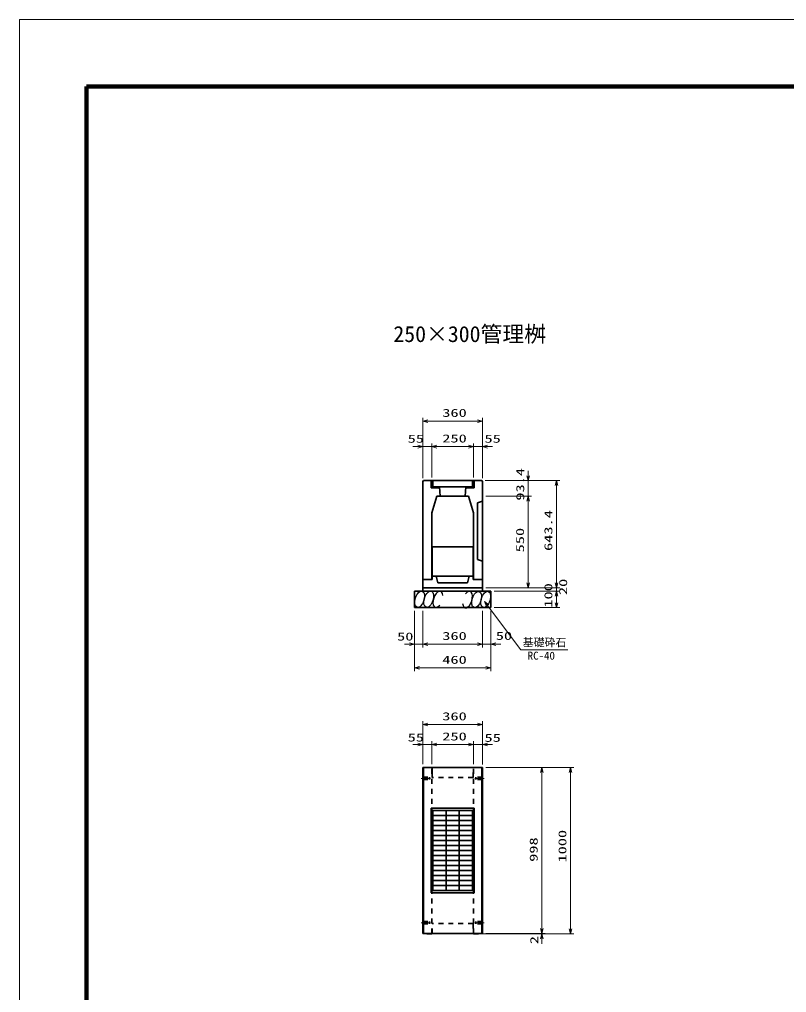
# Model space of a CAD drawing. Units: millimetres on the paper. Extents: x 0 to 841, y 0 to 594.
# Drawn here: x 0 to 230.5, y 301.5 to 594 of the extents above; entities that cross this region are included whole.
import ezdxf
from ezdxf.enums import TextEntityAlignment as Align

# ---------------------------------------------------------------- set-up
doc = ezdxf.new("R2010")
doc.units = ezdxf.units.MM
doc.linetypes.add('USER2', pattern=[18.5, 12, -1.5, 3.5, -1.5])
doc.linetypes.add('USER3', pattern=[3, 1.5, -1.5])
for name, color, linetype, lineweight in [('D-BMK（構造物基準線）', 2, 'USER2', 18), ('D-STR-DIM（寸法）', 7, 'Continuous', 13), ('D-STR-HTXT(基礎砕石-旗)', 7, 'Continuous', 13), ('D-STR-STRF(グリ)', 7, 'Continuous', 25), ('D-STR（構造物）', 1, 'Continuous', 35), ('D-TTL-LINE（区切線）', 7, 'Continuous', 18), ('D-TTL（外枠）', 2, 'Continuous', 140)]:
    doc.layers.add(name, color=color, linetype=linetype, lineweight=lineweight)
doc.layers.add('D-STR-TXT(文字)', color=7, linetype='Continuous')
doc.styles.add('ＭＳ ゴシック', font='')
doc.styles.get('ＭＳ ゴシック').set_extended_font_data('MS Gothic')

# ---------------------------------------------------------------- blocks, each defined once
blk = doc.blocks.new('_Open30')
at = {"color": 7, "linetype": 'Continuous', "lineweight": 13}
for p, q in [((-1, 0.2679), (0, 0)), ((0, 0), (-1, -0.2679)), ((0, 0), (-1, 0))]:
    blk.add_line(p, q, dxfattribs=at)

msp = doc.modelspace()

# ---------------------------------------------------------------- linework, layer by layer
at = {"layer": 'D-BMK（構造物基準線）'}
for p, q in [((120.695, 365.907), (123.545, 365.907)), ((139.619, 365.907), (136.77, 365.907)), ((120.695, 322.507), (123.545, 322.507)), ((139.619, 322.507), (136.77, 322.507))]:
    msp.add_line(p, q, dxfattribs=at)
at = {"layer": 'D-STR-DIM（寸法）'}
for p, q in [((121.157, 466.088), (121.157, 474.296)), ((139.157, 466.605), (139.157, 474.296)), ((122.657, 473.296), (137.657, 473.296)), ((119.657, 465.605), (118.157, 465.605)), ((121.157, 456.142), (121.157, 466.605)), ((121.157, 465.605), (123.907, 465.605)), ((123.907, 456.337), (123.907, 466.605)), ((123.907, 456.337), (123.907, 466.605)), ((125.407, 465.605), (126.907, 465.605)), ((125.407, 465.605), (134.907, 465.605)), ((134.907, 465.605), (133.407, 465.605)), ((136.407, 456.337), (136.407, 466.605)), ((136.407, 456.337), (136.407, 466.605)), ((136.407, 465.605), (139.157, 465.605)), ((139.157, 456.142), (139.157, 466.605)), ((140.657, 465.605), (142.157, 465.605)), ((152.862, 456.887), (152.862, 458.387)), ((139.907, 455.387), (162.36, 455.387)), ((139.907, 455.387), (153.862, 455.387)), ((152.862, 450.717), (152.862, 455.387)), ((161.36, 424.717), (161.36, 453.887)), ((140.157, 450.717), (153.862, 450.717)), ((140.157, 450.717), (153.862, 450.717)), ((152.862, 424.717), (152.862, 449.217)), ((152.862, 449.217), (152.862, 447.717)), ((161.36, 424.717), (161.36, 426.217)), ((140.157, 423.217), (162.36, 423.217)), ((140.157, 423.217), (153.862, 423.217)), ((140.157, 423.217), (162.36, 423.217)), ((142.657, 422.217), (162.36, 422.217)), ((142.657, 422.217), (162.36, 422.217)), ((161.36, 422.217), (161.36, 423.217)), ((161.36, 418.717), (161.36, 420.717)), ((161.36, 420.717), (161.36, 419.217)), ((118.657, 416.217), (118.657, 405.25)), ((121.157, 416.217), (121.157, 405.25)), ((139.157, 416.217), (139.157, 405.25)), ((141.657, 416.217), (141.657, 405.25)), ((142.657, 417.217), (162.36, 417.217)), ((118.657, 415.217), (118.657, 398.093)), ((121.157, 415.217), (121.157, 405.25)), ((139.157, 415.217), (139.157, 405.25)), ((141.657, 415.217), (141.657, 398.093)), ((117.157, 406.25), (115.657, 406.25)), ((118.657, 406.25), (121.157, 406.25)), ((122.657, 406.25), (124.157, 406.25)), ((122.657, 406.25), (137.657, 406.25)), ((137.657, 406.25), (136.157, 406.25)), ((139.157, 406.25), (141.657, 406.25)), ((143.157, 406.25), (144.657, 406.25)), ((120.157, 399.093), (140.157, 399.093)), ((121.157, 377.054), (121.157, 383.104)), ((122.657, 382.104), (137.657, 382.104)), ((139.157, 377.084), (139.157, 383.104)), ((119.657, 376.054), (118.157, 376.054)), ((121.157, 370.157), (121.157, 377.054)), ((121.157, 376.054), (123.907, 376.054)), ((123.907, 370.209), (123.907, 377.054)), ((123.907, 370.157), (123.907, 377.054)), ((125.407, 376.054), (126.907, 376.054)), ((125.407, 376.054), (134.907, 376.054)), ((134.907, 376.054), (133.407, 376.054)), ((136.407, 370.157), (136.407, 377.054)), ((136.407, 370.194), (136.407, 377.054)), ((136.407, 376.054), (139.157, 376.054)), ((139.157, 370.127), (139.157, 377.054)), ((140.657, 376.054), (142.157, 376.054)), ((140.157, 369.157), (157.946, 369.157)), ((157.946, 369.157), (166.586, 369.157)), ((156.946, 320.757), (156.946, 367.657)), ((165.586, 320.657), (165.586, 367.657)), ((156.946, 320.757), (156.946, 322.257)), ((138.907, 319.157), (157.946, 319.157)), ((140.157, 319.257), (157.946, 319.257)), ((140.157, 319.257), (157.946, 319.257)), ((155.509, 319.157), (166.586, 319.157)), ((156.946, 319.257), (156.946, 319.157)), ((156.946, 317.657), (156.946, 316.157))]:
    msp.add_line(p, q, dxfattribs=at)
at = {"layer": 'D-STR-HTXT(基礎砕石-旗)'}
msp.add_lwpolyline([(164.779, 404.52), (150.675, 404.52), (140.671, 417.846)], dxfattribs=at)
at = {"layer": 'D-STR-STRF(グリ)'}
for centre, major_axis in [((120.252, 419.741), (0.79, 2.421)), ((122.973, 419.741), (0.79, 2.421)), ((137.361, 419.66), (-0.771, -2.427)), ((140.082, 419.681), (-0.771, -2.427))]:
    msp.add_ellipse(centre, major_axis=major_axis, ratio=0.5139, dxfattribs=at)
for centre, major_axis in [((125.714, 419.741), (0.79, 2.421)), ((134.621, 419.638), (-0.771, -2.427))]:
    msp.add_ellipse(centre, major_axis=major_axis, ratio=0.5139, start_param=5.3575563, end_param=10.3750652, dxfattribs=at)
at = {"layer": 'D-STR（構造物）'}
for p, q in [((121.157, 455.142), (121.408, 455.387)), ((121.157, 455.142), (121.157, 422.217)), ((138.907, 455.387), (121.408, 455.387)), ((123.657, 453.187), (123.657, 455.387)), ((123.957, 453.487), (123.957, 455.387)), ((126.157, 453.487), (123.957, 453.487)), ((124.157, 455.387), (124.157, 453.487)), ((136.157, 453.487), (124.157, 453.487)), ((126.157, 453.187), (126.157, 453.487)), ((126.207, 453.487), (126.407, 450.717)), ((134.107, 453.487), (133.907, 450.717)), ((134.157, 453.487), (136.357, 453.487)), ((134.157, 453.187), (134.157, 453.487)), ((136.157, 455.387), (136.157, 453.487)), ((136.357, 453.487), (136.357, 455.387)), ((136.657, 453.187), (136.657, 455.387)), ((138.907, 455.387), (139.157, 455.142)), ((139.157, 455.142), (139.157, 422.217)), ((126.157, 453.187), (123.657, 453.187)), ((123.907, 445.717), (125.407, 450.717)), ((134.907, 450.717), (125.407, 450.717)), ((134.157, 453.187), (136.657, 453.187)), ((136.407, 445.717), (134.907, 450.717)), ((137.657, 448.717), (139.157, 449.217)), ((137.657, 448.717), (137.657, 431.717)), ((123.907, 445.717), (123.907, 425.717)), ((136.407, 445.717), (136.407, 425.717)), ((123.957, 435.467), (136.357, 435.467)), ((123.957, 435.467), (123.957, 425.717)), ((136.357, 435.467), (136.357, 425.717)), ((137.657, 431.717), (139.157, 431.217)), ((121.157, 425.717), (123.957, 425.717)), ((136.357, 426.717), (123.957, 426.717)), ((125.657, 424.717), (125.157, 426.717)), ((134.657, 424.717), (125.657, 424.717)), ((134.657, 424.717), (135.157, 426.717)), ((136.357, 425.717), (139.157, 425.717)), ((118.657, 422.217), (141.657, 422.217)), ((118.657, 422.217), (118.657, 417.217)), ((121.157, 423.217), (139.157, 423.217)), ((141.657, 422.217), (141.657, 417.217)), ((118.657, 417.217), (141.657, 417.217)), ((121.157, 319.257), (121.157, 369.157)), ((139.157, 369.157), (121.157, 369.157)), ((121.407, 319.257), (121.407, 369.157)), ((123.957, 369.157), (123.957, 366.157)), ((138.907, 319.257), (138.907, 369.157)), ((139.157, 319.257), (139.157, 369.157)), ((123.657, 331.507), (123.657, 356.907)), ((123.657, 356.907), (136.657, 356.907)), ((136.657, 331.507), (136.657, 356.907)), ((124.157, 332.207), (124.157, 356.207)), ((124.157, 356.207), (136.157, 356.207)), ((124.157, 354.707), (136.157, 354.707)), ((128.157, 332.207), (128.157, 356.207)), ((132.157, 332.207), (132.157, 356.207)), ((136.157, 332.207), (136.157, 356.207)), ((124.157, 353.207), (136.157, 353.207)), ((124.157, 351.707), (136.157, 351.707)), ((124.157, 350.207), (136.157, 350.207)), ((124.157, 348.707), (136.157, 348.707)), ((124.157, 347.207), (136.157, 347.207)), ((124.157, 345.707), (136.157, 345.707)), ((124.157, 344.207), (136.157, 344.207)), ((124.157, 342.707), (136.157, 342.707)), ((124.157, 341.207), (136.157, 341.207)), ((124.157, 339.707), (136.157, 339.707)), ((124.157, 338.207), (136.157, 338.207)), ((124.157, 336.707), (136.157, 336.707)), ((124.157, 335.207), (136.157, 335.207)), ((124.157, 333.707), (136.157, 333.707)), ((123.657, 331.507), (136.657, 331.507)), ((124.157, 332.207), (136.157, 332.207)), ((139.157, 319.257), (121.157, 319.257)), ((122.407, 319.157), (122.307, 319.257)), ((123.907, 319.157), (122.407, 319.157)), ((123.907, 319.157), (124.007, 319.257)), ((136.407, 319.157), (136.307, 319.257)), ((136.407, 319.157), (137.907, 319.157)), ((137.907, 319.157), (138.007, 319.257))]:
    msp.add_line(p, q, dxfattribs=at)
at = {"layer": 'D-STR（構造物）', "linetype": 'USER3'}
for p, q in [((123.907, 319.257), (123.907, 369.157)), ((136.357, 366.157), (136.357, 369.157)), ((136.407, 319.257), (136.407, 369.157)), ((121.157, 366.257), (123.157, 366.257)), ((123.157, 365.557), (123.157, 366.257)), ((136.357, 366.157), (123.957, 366.157)), ((139.157, 366.257), (137.157, 366.257)), ((137.157, 365.557), (137.157, 366.257)), ((121.157, 365.557), (123.157, 365.557)), ((139.157, 365.557), (137.157, 365.557)), ((121.157, 322.857), (123.157, 322.857)), ((121.157, 322.157), (123.157, 322.157)), ((123.157, 322.857), (123.157, 322.157)), ((123.957, 319.257), (123.957, 322.257)), ((136.357, 322.257), (123.957, 322.257)), ((136.357, 322.257), (136.357, 319.257)), ((139.157, 322.857), (137.157, 322.857)), ((137.157, 322.857), (137.157, 322.157)), ((139.157, 322.157), (137.157, 322.157))]:
    msp.add_line(p, q, dxfattribs=at)
at = {"layer": 'D-TTL-LINE（区切線）'}
for p, q in [((841, 594), (0, 594)), ((0, 594), (0, 0))]:
    msp.add_line(p, q, dxfattribs=at)
at = {"layer": 'D-TTL（外枠）'}
for p, q in [((820.9, 573.9), (20.1, 573.9)), ((20.1, 573.9), (20.1, 20.1))]:
    msp.add_line(p, q, dxfattribs=at)

# ---------------------------------------------------------------- block references
at = {"layer": 'D-STR-DIM（寸法）', "xscale": 1.5, "yscale": 1.5}
for p, rotation in [((121.157, 473.296), 180), ((123.907, 465.605), 180), ((123.907, 465.605), 180), ((139.157, 465.605), 180), ((152.862, 455.387), 270), ((161.36, 455.387), 90), ((152.862, 450.717), 90), ((152.862, 450.717), 90), ((152.862, 423.217), 270), ((161.36, 423.217), 270), ((161.36, 423.217), 270), ((161.36, 422.217), 90), ((161.36, 422.217), 90), ((161.36, 417.217), 270), ((121.157, 406.25), 180), ((121.157, 406.25), 180), ((141.657, 406.25), 180), ((118.657, 399.093), 180), ((121.157, 382.104), 180), ((123.907, 376.054), 180), ((123.907, 376.054), 180), ((139.157, 376.054), 180), ((156.946, 369.157), 90), ((165.586, 369.157), 90), ((156.946, 319.257), 270), ((156.946, 319.257), 270), ((156.946, 319.157), 90), ((165.586, 319.157), 270)]:
    msp.add_blockref('_Open30', p, dxfattribs=dict(at, rotation=rotation))
for p in [(139.157, 473.296), (121.157, 465.605), (136.407, 465.605), (136.407, 465.605), (118.657, 406.25), (139.157, 406.25), (139.157, 406.25), (141.657, 399.093), (139.157, 382.104), (121.157, 376.054), (136.407, 376.054), (136.407, 376.054)]:
    msp.add_blockref('_Open30', p, dxfattribs=at)
at = {"layer": 'D-STR-HTXT(基礎砕石-旗)', "xscale": 1.5, "yscale": 1.5, "rotation": 126.89552}
msp.add_blockref('_Open30', (139.771, 419.046), dxfattribs=at)

# ---------------------------------------------------------------- texts
at = {"layer": 'D-STR-DIM（寸法）', "style": 'ＭＳ ゴシック', "width": 1.5}
for s, p in [('360', (127.032, 473.833)), ('55', (116.638, 466.066)), ('250', (127.032, 466.143)), ('55', (139.722, 466.066)), ('50', (113.459, 406.617)), ('360', (127.032, 406.788)), ('50', (143.109, 406.825)), ('460', (127.032, 399.63)), ('360', (127.032, 382.641)), ('55', (116.638, 376.272)), ('250', (127.032, 376.591)), ('55', (139.722, 376.178))]:
    msp.add_text(s, height=2.405, dxfattribs=at).set_placement(p, align=Align.BOTTOM_LEFT)
for s, p in [('93.4', (152.371, 449.384)), ('643.4', (160.822, 434.267)), ('550', (152.324, 433.842)), ('100', (160.822, 417.217)), ('20', (165.274, 420.999)), ('1000', (165.048, 340.615)), ('998', (156.408, 340.832)), ('2', (156.584, 316.069))]:
    msp.add_text(s, height=2.405, rotation=90, dxfattribs=at).set_placement(p, align=Align.BOTTOM_LEFT)
at = {"layer": 'D-STR-HTXT(基礎砕石-旗)', "style": 'ＭＳ ゴシック'}
for s, p in [('基礎砕石', (151.211, 404.855)), ('RC-40', (152.698, 400.869))]:
    msp.add_text(s, height=2.405, dxfattribs=at).set_placement(p, align=Align.BOTTOM_LEFT)
at = {"layer": 'D-STR-TXT(文字)', "style": 'ＭＳ ゴシック'}
msp.add_text('250×300管理桝', height=4.811, dxfattribs=at).set_placement((112.342, 495.604), align=Align.BOTTOM_LEFT)

doc.saveas('drawing.dxf')
